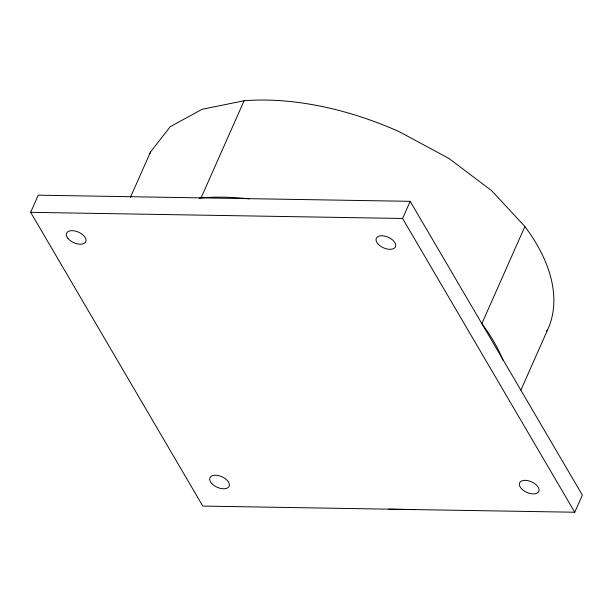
<?xml version="1.0" encoding="UTF-8"?>
<svg xmlns="http://www.w3.org/2000/svg" width="613" height="613" viewBox="0 0 613 613"><rect width="100%" height="100%" fill="white"/><g stroke="black" fill="none" stroke-linecap="round" stroke-linejoin="round"><path stroke-width="0.92" d="M30.65 212.328L38.244 195.187L410.189 201.332L582.35 495.097L574.756 512.23L202.811 506.085L30.65 212.328L402.595 218.473L574.756 512.23M130.4 197.401L150.56 151.909L170.276 126.684L202.19 109.244L244.104 100.77A217.546 120.071 23.9 0 1 399.163 131.672L448.839 158.399L491.726 190.75L524.889 226.511A217.546 120.071 23.9 0 1 547.654 329.733L520.897 390.098M199.21 198.26L201.072 197.876L244.104 100.77M402.595 218.473L410.189 201.332M524.889 226.511L481.856 323.626A217.546 120.071 23.9 0 1 503.043 360.36M546.482 331.227L547.654 329.733M415.039 509.595L388.642 509.158M149.817 153.587A217.546 120.071 23.9 0 1 150.56 151.909M201.072 197.876A217.546 120.071 23.9 0 1 249.169 198.834M378.175 244.158A10.49 5.793 23.9 0 0 395.079 247.453A10.49 5.793 23.9 0 0 384.366 236.028A10.49 5.793 23.9 0 0 378.175 244.158M521.51 488.737A10.49 5.793 23.9 0 0 538.413 492.032A10.49 5.793 23.9 0 0 527.709 480.607A10.49 5.793 23.9 0 0 521.51 488.737M211.83 483.619A10.49 5.793 23.9 0 0 228.733 486.914A10.49 5.793 23.9 0 0 218.029 475.496A10.49 5.793 23.9 0 0 211.83 483.619M67.92 238.38A10.49 5.793 23.9 0 0 85 242.779A10.49 5.793 23.9 0 0 75.667 231.132A10.49 5.793 23.9 0 0 67.92 238.38"/></g></svg>
